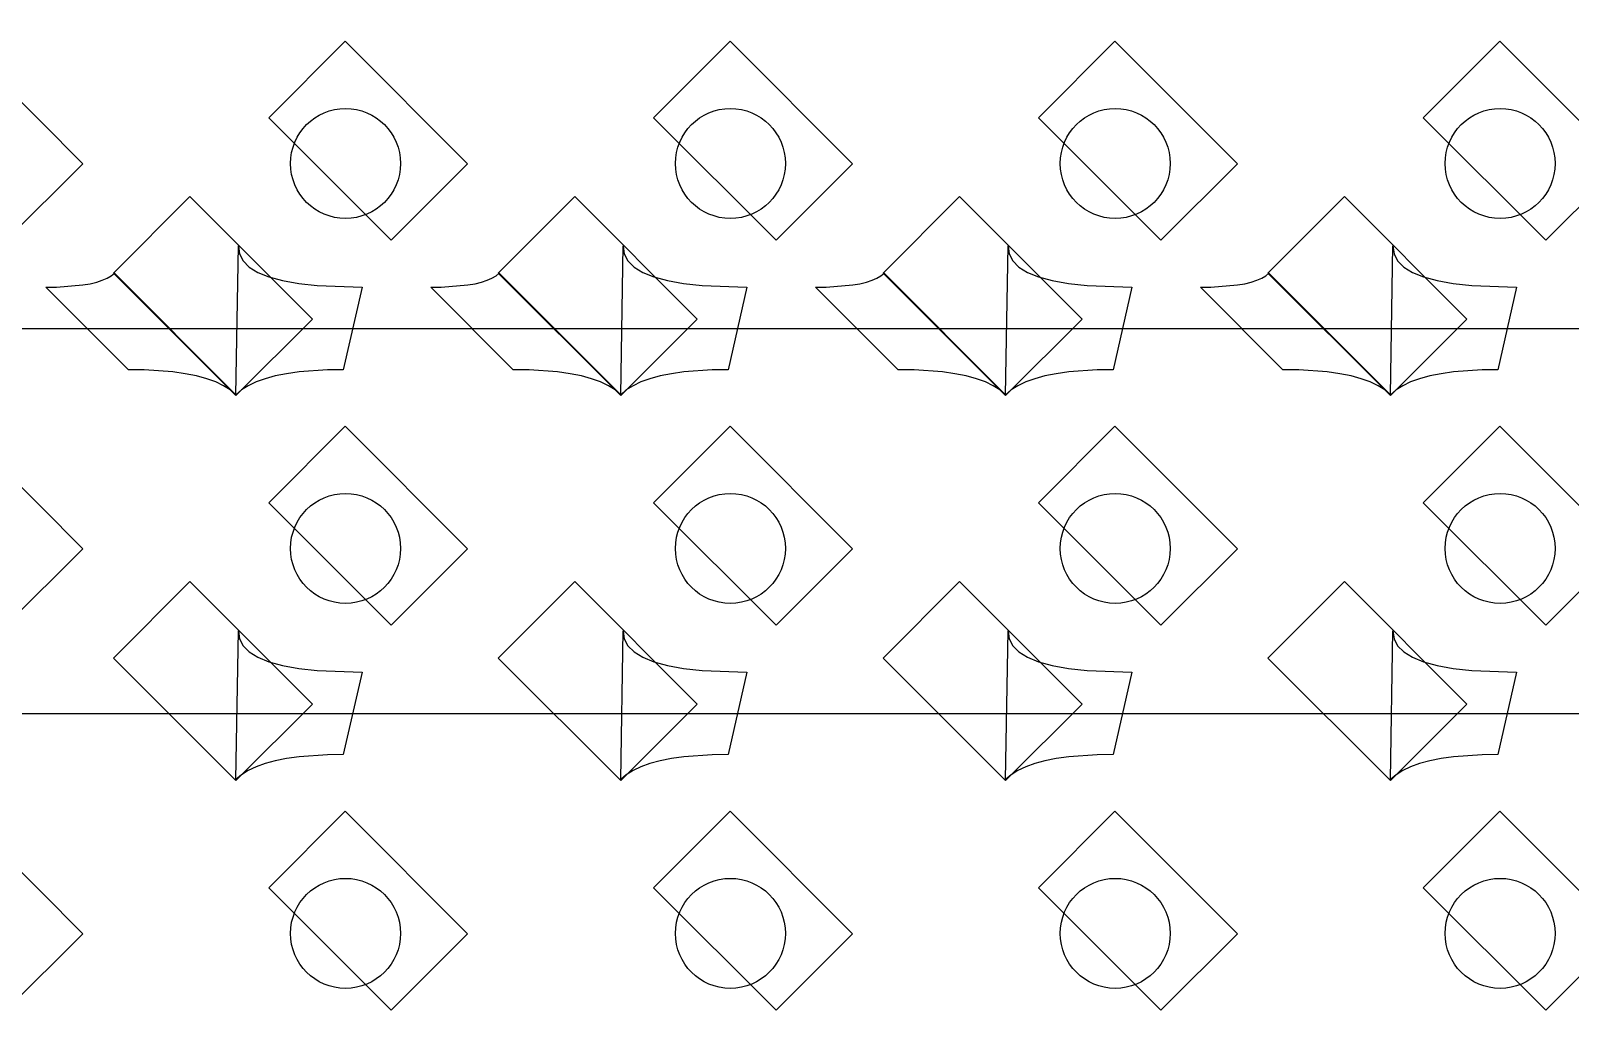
# Model space of a CAD drawing. Header units: inches. Extents: x 0.07 to 4.39, y 0.05 to 2.95.
# Drawn here: x 1.9628 to 2.2428, y 0.446 to 0.6241 of the extents above; entities that cross this region are included whole.
import ezdxf

# ---------------------------------------------------------------- set-up
doc = ezdxf.new("R2010")
doc.units = ezdxf.units.IN
doc.header["$MEASUREMENT"] = 0
doc.layers.add('Top Layer', color=1, linetype='Continuous')

# ---------------------------------------------------------------- blocks, each defined once
blk = doc.blocks.new('0805_P_______________1107')
at = {"layer": 'Top Layer'}
for p, q in [((-0.03937, 0.01575), (-0.01969, 0.01575)), ((-0.03937, -0.01575), (-0.03937, 0.01575)), ((-0.01969, 0.01575), (-0.01969, -0.01575)), ((0.01969, 0.01575), (0.03937, 0.01575)), ((0.01969, -0.01575), (0.01969, 0.01575)), ((0.03937, 0.01575), (0.03937, -0.01575)), ((-0.01969, -0.01575), (-0.03937, -0.01575)), ((0.03937, -0.01575), (0.01969, -0.01575))]:
    blk.add_line(p, q, dxfattribs=at)
blk = doc.blocks.new('0805_P_______________1108')
at = {"layer": 'Top Layer'}
for p, q in [((-0.03937, 0.01575), (-0.01969, 0.01575)), ((-0.03937, -0.01575), (-0.03937, 0.01575)), ((-0.01969, 0.01575), (-0.01969, -0.01575)), ((0.01969, 0.01575), (0.03937, 0.01575)), ((0.01969, -0.01575), (0.01969, 0.01575)), ((0.03937, 0.01575), (0.03937, -0.01575)), ((-0.01969, -0.01575), (-0.03937, -0.01575)), ((0.03937, -0.01575), (0.01969, -0.01575))]:
    blk.add_line(p, q, dxfattribs=at)
blk = doc.blocks.new('0805_P_______________1109')
at = {"layer": 'Top Layer'}
for p, q in [((-0.03937, 0.01575), (-0.01969, 0.01575)), ((-0.03937, -0.01575), (-0.03937, 0.01575)), ((-0.01969, 0.01575), (-0.01969, -0.01575)), ((0.01969, 0.01575), (0.03937, 0.01575)), ((0.01969, -0.01575), (0.01969, 0.01575)), ((0.03937, 0.01575), (0.03937, -0.01575)), ((-0.01969, -0.01575), (-0.03937, -0.01575)), ((0.03937, -0.01575), (0.01969, -0.01575))]:
    blk.add_line(p, q, dxfattribs=at)
blk = doc.blocks.new('0805_P_______________1110')
at = {"layer": 'Top Layer'}
for p, q in [((-0.03937, 0.01575), (-0.01969, 0.01575)), ((-0.03937, -0.01575), (-0.03937, 0.01575)), ((-0.01969, 0.01575), (-0.01969, -0.01575)), ((0.01969, 0.01575), (0.03937, 0.01575)), ((0.01969, -0.01575), (0.01969, 0.01575)), ((0.03937, 0.01575), (0.03937, -0.01575)), ((-0.01969, -0.01575), (-0.03937, -0.01575)), ((0.03937, -0.01575), (0.01969, -0.01575))]:
    blk.add_line(p, q, dxfattribs=at)
blk = doc.blocks.new('0805_P_______________1111')
at = {"layer": 'Top Layer'}
for p, q in [((-0.03937, 0.01575), (-0.01969, 0.01575)), ((-0.03937, -0.01575), (-0.03937, 0.01575)), ((-0.01969, 0.01575), (-0.01969, -0.01575)), ((0.01969, 0.01575), (0.03937, 0.01575)), ((0.01969, -0.01575), (0.01969, 0.01575)), ((0.03937, 0.01575), (0.03937, -0.01575)), ((-0.01969, -0.01575), (-0.03937, -0.01575)), ((0.03937, -0.01575), (0.01969, -0.01575))]:
    blk.add_line(p, q, dxfattribs=at)
blk = doc.blocks.new('0805_P_______________1147')
at = {"layer": 'Top Layer'}
for p, q in [((-0.03937, 0.01575), (-0.01969, 0.01575)), ((-0.03937, -0.01575), (-0.03937, 0.01575)), ((-0.01969, 0.01575), (-0.01969, -0.01575)), ((0.01969, 0.01575), (0.03937, 0.01575)), ((0.01969, -0.01575), (0.01969, 0.01575)), ((0.03937, 0.01575), (0.03937, -0.01575)), ((-0.01969, -0.01575), (-0.03937, -0.01575)), ((0.03937, -0.01575), (0.01969, -0.01575))]:
    blk.add_line(p, q, dxfattribs=at)
blk = doc.blocks.new('0805_P_______________1148')
at = {"layer": 'Top Layer'}
for p, q in [((-0.03937, 0.01575), (-0.01969, 0.01575)), ((-0.03937, -0.01575), (-0.03937, 0.01575)), ((-0.01969, 0.01575), (-0.01969, -0.01575)), ((0.01969, 0.01575), (0.03937, 0.01575)), ((0.01969, -0.01575), (0.01969, 0.01575)), ((0.03937, 0.01575), (0.03937, -0.01575)), ((-0.01969, -0.01575), (-0.03937, -0.01575)), ((0.03937, -0.01575), (0.01969, -0.01575))]:
    blk.add_line(p, q, dxfattribs=at)
blk = doc.blocks.new('0805_P_______________1149')
at = {"layer": 'Top Layer'}
for p, q in [((-0.03937, 0.01575), (-0.01969, 0.01575)), ((-0.03937, -0.01575), (-0.03937, 0.01575)), ((-0.01969, 0.01575), (-0.01969, -0.01575)), ((0.01969, 0.01575), (0.03937, 0.01575)), ((0.01969, -0.01575), (0.01969, 0.01575)), ((0.03937, 0.01575), (0.03937, -0.01575)), ((-0.01969, -0.01575), (-0.03937, -0.01575)), ((0.03937, -0.01575), (0.01969, -0.01575))]:
    blk.add_line(p, q, dxfattribs=at)
blk = doc.blocks.new('0805_P_______________1150')
at = {"layer": 'Top Layer'}
for p, q in [((-0.03937, 0.01575), (-0.01969, 0.01575)), ((-0.03937, -0.01575), (-0.03937, 0.01575)), ((-0.01969, 0.01575), (-0.01969, -0.01575)), ((0.01969, 0.01575), (0.03937, 0.01575)), ((0.01969, -0.01575), (0.01969, 0.01575)), ((0.03937, 0.01575), (0.03937, -0.01575)), ((-0.01969, -0.01575), (-0.03937, -0.01575)), ((0.03937, -0.01575), (0.01969, -0.01575))]:
    blk.add_line(p, q, dxfattribs=at)
blk = doc.blocks.new('0805_P_______________1151')
at = {"layer": 'Top Layer'}
for p, q in [((-0.03937, 0.01575), (-0.01969, 0.01575)), ((-0.03937, -0.01575), (-0.03937, 0.01575)), ((-0.01969, 0.01575), (-0.01969, -0.01575)), ((0.01969, 0.01575), (0.03937, 0.01575)), ((0.01969, -0.01575), (0.01969, 0.01575)), ((0.03937, 0.01575), (0.03937, -0.01575)), ((-0.01969, -0.01575), (-0.03937, -0.01575)), ((0.03937, -0.01575), (0.01969, -0.01575))]:
    blk.add_line(p, q, dxfattribs=at)
blk = doc.blocks.new('0805_P_______________1187')
at = {"layer": 'Top Layer'}
for p, q in [((-0.03937, 0.01575), (-0.01969, 0.01575)), ((-0.03937, -0.01575), (-0.03937, 0.01575)), ((-0.01969, 0.01575), (-0.01969, -0.01575)), ((0.01969, 0.01575), (0.03937, 0.01575)), ((0.01969, -0.01575), (0.01969, 0.01575)), ((0.03937, 0.01575), (0.03937, -0.01575)), ((-0.01969, -0.01575), (-0.03937, -0.01575)), ((0.03937, -0.01575), (0.01969, -0.01575))]:
    blk.add_line(p, q, dxfattribs=at)
blk = doc.blocks.new('0805_P_______________1188')
at = {"layer": 'Top Layer'}
for p, q in [((-0.03937, 0.01575), (-0.01969, 0.01575)), ((-0.03937, -0.01575), (-0.03937, 0.01575)), ((-0.01969, 0.01575), (-0.01969, -0.01575)), ((0.01969, 0.01575), (0.03937, 0.01575)), ((0.01969, -0.01575), (0.01969, 0.01575)), ((0.03937, 0.01575), (0.03937, -0.01575)), ((-0.01969, -0.01575), (-0.03937, -0.01575)), ((0.03937, -0.01575), (0.01969, -0.01575))]:
    blk.add_line(p, q, dxfattribs=at)
blk = doc.blocks.new('0805_P_______________1189')
at = {"layer": 'Top Layer'}
for p, q in [((-0.03937, 0.01575), (-0.01969, 0.01575)), ((-0.03937, -0.01575), (-0.03937, 0.01575)), ((-0.01969, 0.01575), (-0.01969, -0.01575)), ((0.01969, 0.01575), (0.03937, 0.01575)), ((0.01969, -0.01575), (0.01969, 0.01575)), ((0.03937, 0.01575), (0.03937, -0.01575)), ((-0.01969, -0.01575), (-0.03937, -0.01575)), ((0.03937, -0.01575), (0.01969, -0.01575))]:
    blk.add_line(p, q, dxfattribs=at)
blk = doc.blocks.new('0805_P_______________1190')
at = {"layer": 'Top Layer'}
for p, q in [((-0.03937, 0.01575), (-0.01969, 0.01575)), ((-0.03937, -0.01575), (-0.03937, 0.01575)), ((-0.01969, 0.01575), (-0.01969, -0.01575)), ((0.01969, 0.01575), (0.03937, 0.01575)), ((0.01969, -0.01575), (0.01969, 0.01575)), ((0.03937, 0.01575), (0.03937, -0.01575)), ((-0.01969, -0.01575), (-0.03937, -0.01575)), ((0.03937, -0.01575), (0.01969, -0.01575))]:
    blk.add_line(p, q, dxfattribs=at)
blk = doc.blocks.new('0805_P_______________1191')
at = {"layer": 'Top Layer'}
for p, q in [((-0.03937, 0.01575), (-0.01969, 0.01575)), ((-0.03937, -0.01575), (-0.03937, 0.01575)), ((-0.01969, 0.01575), (-0.01969, -0.01575)), ((0.01969, 0.01575), (0.03937, 0.01575)), ((0.01969, -0.01575), (0.01969, 0.01575)), ((0.03937, 0.01575), (0.03937, -0.01575)), ((-0.01969, -0.01575), (-0.03937, -0.01575)), ((0.03937, -0.01575), (0.01969, -0.01575))]:
    blk.add_line(p, q, dxfattribs=at)

msp = doc.modelspace()

# ---------------------------------------------------------------- linework, layer by layer
at = {"layer": 'Top Layer'}
for p, q in [((2.00005, 0.55795), (2.00051, 0.585)), ((2.00051, 0.585), (2.00071, 0.58357)), ((2.00071, 0.58357), (2.00137, 0.5823)), ((2.07005, 0.55795), (2.07051, 0.585)), ((2.07051, 0.585), (2.07071, 0.58357)), ((2.07071, 0.58357), (2.07137, 0.5823)), ((2.14005, 0.55795), (2.14051, 0.585)), ((2.14051, 0.585), (2.14071, 0.58357)), ((2.14071, 0.58357), (2.14137, 0.5823)), ((2.21005, 0.55795), (2.21051, 0.585)), ((2.21051, 0.585), (2.21071, 0.58357)), ((2.21071, 0.58357), (2.21137, 0.5823)), ((1.97737, 0.57957), (1.97795, 0.58005)), ((1.97795, 0.58005), (2.00005, 0.55795)), ((2.00137, 0.5823), (2.00248, 0.58117)), ((2.00248, 0.58117), (2.00405, 0.5802)), ((2.00405, 0.5802), (2.00607, 0.57937)), ((2.04737, 0.57957), (2.04795, 0.58005)), ((2.04795, 0.58005), (2.07005, 0.55795)), ((2.07137, 0.5823), (2.07248, 0.58117)), ((2.07248, 0.58117), (2.07405, 0.5802)), ((2.07405, 0.5802), (2.07607, 0.57937)), ((2.11737, 0.57957), (2.11795, 0.58005)), ((2.11795, 0.58005), (2.14005, 0.55795)), ((2.14137, 0.5823), (2.14248, 0.58117)), ((2.14248, 0.58117), (2.14405, 0.5802)), ((2.14405, 0.5802), (2.14607, 0.57937)), ((2.18737, 0.57957), (2.18795, 0.58005)), ((2.18795, 0.58005), (2.21005, 0.55795)), ((2.21137, 0.5823), (2.21248, 0.58117)), ((2.21248, 0.58117), (2.21405, 0.5802)), ((2.21405, 0.5802), (2.21607, 0.57937)), ((1.96551, 0.5775), (1.96741, 0.57753)), ((1.98051, 0.5625), (1.96551, 0.5775)), ((1.96741, 0.57753), (1.97225, 0.57791)), ((1.97225, 0.57791), (1.97356, 0.57814)), ((1.97356, 0.57814), (1.97474, 0.57842)), ((1.97474, 0.57842), (1.97576, 0.57875)), ((1.97576, 0.57875), (1.97664, 0.57914)), ((1.97664, 0.57914), (1.97737, 0.57957)), ((2.00607, 0.57937), (2.00855, 0.5787)), ((2.00855, 0.5787), (2.01148, 0.57817)), ((2.01148, 0.57817), (2.01487, 0.5778)), ((2.01487, 0.5778), (2.02301, 0.5775)), ((2.02301, 0.5775), (2.0196, 0.5625)), ((2.03551, 0.5775), (2.03741, 0.57753)), ((2.05051, 0.5625), (2.03551, 0.5775)), ((2.03741, 0.57753), (2.04225, 0.57791)), ((2.04225, 0.57791), (2.04356, 0.57814)), ((2.04356, 0.57814), (2.04474, 0.57842)), ((2.04474, 0.57842), (2.04576, 0.57875)), ((2.04576, 0.57875), (2.04664, 0.57914)), ((2.04664, 0.57914), (2.04737, 0.57957)), ((2.07607, 0.57937), (2.07855, 0.5787)), ((2.07855, 0.5787), (2.08148, 0.57817)), ((2.08148, 0.57817), (2.08487, 0.5778)), ((2.08487, 0.5778), (2.09301, 0.5775)), ((2.09301, 0.5775), (2.0896, 0.5625)), ((2.10551, 0.5775), (2.10741, 0.57753)), ((2.12051, 0.5625), (2.10551, 0.5775)), ((2.10741, 0.57753), (2.11225, 0.57791)), ((2.11225, 0.57791), (2.11356, 0.57814)), ((2.11356, 0.57814), (2.11474, 0.57842)), ((2.11474, 0.57842), (2.11576, 0.57875)), ((2.11576, 0.57875), (2.11664, 0.57914)), ((2.11664, 0.57914), (2.11737, 0.57957)), ((2.14607, 0.57937), (2.14855, 0.5787)), ((2.14855, 0.5787), (2.15148, 0.57817)), ((2.15148, 0.57817), (2.15487, 0.5778)), ((2.15487, 0.5778), (2.16301, 0.5775)), ((2.16301, 0.5775), (2.1596, 0.5625)), ((2.17551, 0.5775), (2.17741, 0.57753)), ((2.19051, 0.5625), (2.17551, 0.5775)), ((2.17741, 0.57753), (2.18225, 0.57791)), ((2.18225, 0.57791), (2.18356, 0.57814)), ((2.18356, 0.57814), (2.18474, 0.57842)), ((2.18474, 0.57842), (2.18576, 0.57875)), ((2.18576, 0.57875), (2.18664, 0.57914)), ((2.18664, 0.57914), (2.18737, 0.57957)), ((2.21607, 0.57937), (2.21855, 0.5787)), ((2.21855, 0.5787), (2.22148, 0.57817)), ((2.22148, 0.57817), (2.22487, 0.5778)), ((2.22487, 0.5778), (2.23301, 0.5775)), ((2.23301, 0.5775), (2.2296, 0.5625)), ((1.78588, 0.57), (2.13588, 0.57)), ((2.13588, 0.57), (2.34588, 0.57)), ((1.9834, 0.56245), (1.98051, 0.5625)), ((1.98857, 0.56209), (1.9834, 0.56245)), ((1.99084, 0.56177), (1.98857, 0.56209)), ((1.9929, 0.56136), (1.99084, 0.56177)), ((1.99475, 0.56086), (1.9929, 0.56136)), ((1.99639, 0.56027), (1.99475, 0.56086)), ((1.99782, 0.55959), (1.99639, 0.56027)), ((2.00372, 0.56027), (2.00229, 0.55959)), ((2.00536, 0.56086), (2.00372, 0.56027)), ((2.00721, 0.56136), (2.00536, 0.56086)), ((2.00927, 0.56177), (2.00721, 0.56136)), ((2.01154, 0.56209), (2.00927, 0.56177)), ((2.01671, 0.56245), (2.01154, 0.56209)), ((2.0196, 0.5625), (2.01671, 0.56245)), ((2.0534, 0.56245), (2.05051, 0.5625)), ((2.05857, 0.56209), (2.0534, 0.56245)), ((2.06084, 0.56177), (2.05857, 0.56209)), ((2.0629, 0.56136), (2.06084, 0.56177)), ((2.06475, 0.56086), (2.0629, 0.56136)), ((2.06639, 0.56027), (2.06475, 0.56086)), ((2.06782, 0.55959), (2.06639, 0.56027)), ((2.07372, 0.56027), (2.07229, 0.55959)), ((2.07536, 0.56086), (2.07372, 0.56027)), ((2.07721, 0.56136), (2.07536, 0.56086)), ((2.07927, 0.56177), (2.07721, 0.56136)), ((2.08154, 0.56209), (2.07927, 0.56177)), ((2.08671, 0.56245), (2.08154, 0.56209)), ((2.0896, 0.5625), (2.08671, 0.56245)), ((2.1234, 0.56245), (2.12051, 0.5625)), ((2.12857, 0.56209), (2.1234, 0.56245)), ((2.13084, 0.56177), (2.12857, 0.56209)), ((2.1329, 0.56136), (2.13084, 0.56177)), ((2.13475, 0.56086), (2.1329, 0.56136)), ((2.13639, 0.56027), (2.13475, 0.56086)), ((2.13782, 0.55959), (2.13639, 0.56027)), ((2.14372, 0.56027), (2.14229, 0.55959)), ((2.14536, 0.56086), (2.14372, 0.56027)), ((2.14721, 0.56136), (2.14536, 0.56086)), ((2.14927, 0.56177), (2.14721, 0.56136)), ((2.15154, 0.56209), (2.14927, 0.56177)), ((2.15671, 0.56245), (2.15154, 0.56209)), ((2.1596, 0.5625), (2.15671, 0.56245)), ((2.1934, 0.56245), (2.19051, 0.5625)), ((2.19857, 0.56209), (2.1934, 0.56245)), ((2.20084, 0.56177), (2.19857, 0.56209)), ((2.2029, 0.56136), (2.20084, 0.56177)), ((2.20475, 0.56086), (2.2029, 0.56136)), ((2.20639, 0.56027), (2.20475, 0.56086)), ((2.20782, 0.55959), (2.20639, 0.56027)), ((2.21372, 0.56027), (2.21229, 0.55959)), ((2.21536, 0.56086), (2.21372, 0.56027)), ((2.21721, 0.56136), (2.21536, 0.56086)), ((2.21927, 0.56177), (2.21721, 0.56136)), ((2.22154, 0.56209), (2.21927, 0.56177)), ((2.22671, 0.56245), (2.22154, 0.56209)), ((2.2296, 0.5625), (2.22671, 0.56245)), ((1.99904, 0.55882), (1.99782, 0.55959)), ((2.00005, 0.55795), (1.99904, 0.55882)), ((2.00107, 0.55882), (2.00005, 0.55795)), ((2.00229, 0.55959), (2.00107, 0.55882)), ((2.06904, 0.55882), (2.06782, 0.55959)), ((2.07005, 0.55795), (2.06904, 0.55882)), ((2.07107, 0.55882), (2.07005, 0.55795)), ((2.07229, 0.55959), (2.07107, 0.55882)), ((2.13904, 0.55882), (2.13782, 0.55959)), ((2.14005, 0.55795), (2.13904, 0.55882)), ((2.14107, 0.55882), (2.14005, 0.55795)), ((2.14229, 0.55959), (2.14107, 0.55882)), ((2.20904, 0.55882), (2.20782, 0.55959)), ((2.21005, 0.55795), (2.20904, 0.55882)), ((2.21107, 0.55882), (2.21005, 0.55795)), ((2.21229, 0.55959), (2.21107, 0.55882)), ((2.00005, 0.48795), (2.00051, 0.515)), ((2.00051, 0.515), (2.00071, 0.51358)), ((2.00071, 0.51358), (2.00137, 0.5123)), ((2.07005, 0.48795), (2.07051, 0.515)), ((2.07051, 0.515), (2.07071, 0.51358)), ((2.07071, 0.51358), (2.07137, 0.5123)), ((2.14005, 0.48795), (2.14051, 0.515)), ((2.14051, 0.515), (2.14071, 0.51358)), ((2.14071, 0.51358), (2.14137, 0.5123)), ((2.21005, 0.48795), (2.21051, 0.515)), ((2.21051, 0.515), (2.21071, 0.51358)), ((2.21071, 0.51358), (2.21137, 0.5123)), ((2.00137, 0.5123), (2.00248, 0.51118)), ((2.00248, 0.51118), (2.00405, 0.5102)), ((2.00405, 0.5102), (2.00607, 0.50938)), ((2.07137, 0.5123), (2.07248, 0.51118)), ((2.07248, 0.51118), (2.07405, 0.5102)), ((2.07405, 0.5102), (2.07607, 0.50938)), ((2.14137, 0.5123), (2.14248, 0.51118)), ((2.14248, 0.51118), (2.14405, 0.5102)), ((2.14405, 0.5102), (2.14607, 0.50938)), ((2.21137, 0.5123), (2.21248, 0.51118)), ((2.21248, 0.51118), (2.21405, 0.5102)), ((2.21405, 0.5102), (2.21607, 0.50938)), ((2.00607, 0.50938), (2.00855, 0.5087)), ((2.00855, 0.5087), (2.01148, 0.50818)), ((2.01148, 0.50818), (2.01487, 0.5078)), ((2.01487, 0.5078), (2.02301, 0.5075)), ((2.02301, 0.5075), (2.0196, 0.4925)), ((2.07607, 0.50938), (2.07855, 0.5087)), ((2.07855, 0.5087), (2.08148, 0.50818)), ((2.08148, 0.50818), (2.08487, 0.5078)), ((2.08487, 0.5078), (2.09301, 0.5075)), ((2.09301, 0.5075), (2.0896, 0.4925)), ((2.14607, 0.50938), (2.14855, 0.5087)), ((2.14855, 0.5087), (2.15148, 0.50818)), ((2.15148, 0.50818), (2.15487, 0.5078)), ((2.15487, 0.5078), (2.16301, 0.5075)), ((2.16301, 0.5075), (2.1596, 0.4925)), ((2.21607, 0.50938), (2.21855, 0.5087)), ((2.21855, 0.5087), (2.22148, 0.50818)), ((2.22148, 0.50818), (2.22487, 0.5078)), ((2.22487, 0.5078), (2.23301, 0.5075)), ((2.23301, 0.5075), (2.2296, 0.4925)), ((1.92588, 0.5), (2.06588, 0.5)), ((2.06588, 0.5), (2.13588, 0.5)), ((2.13588, 0.5), (2.20588, 0.5)), ((2.20588, 0.5), (2.34588, 0.5)), ((2.00372, 0.49027), (2.00229, 0.48959)), ((2.00536, 0.49086), (2.00372, 0.49027)), ((2.00721, 0.49136), (2.00536, 0.49086)), ((2.00927, 0.49177), (2.00721, 0.49136)), ((2.01154, 0.49209), (2.00927, 0.49177)), ((2.01671, 0.49245), (2.01154, 0.49209)), ((2.0196, 0.4925), (2.01671, 0.49245)), ((2.07372, 0.49027), (2.07229, 0.48959)), ((2.07536, 0.49086), (2.07372, 0.49027)), ((2.07721, 0.49136), (2.07536, 0.49086)), ((2.07927, 0.49177), (2.07721, 0.49136)), ((2.08154, 0.49209), (2.07927, 0.49177)), ((2.08671, 0.49245), (2.08154, 0.49209)), ((2.0896, 0.4925), (2.08671, 0.49245)), ((2.14372, 0.49027), (2.14229, 0.48959)), ((2.14536, 0.49086), (2.14372, 0.49027)), ((2.14721, 0.49136), (2.14536, 0.49086)), ((2.14927, 0.49177), (2.14721, 0.49136)), ((2.15154, 0.49209), (2.14927, 0.49177)), ((2.15671, 0.49245), (2.15154, 0.49209)), ((2.1596, 0.4925), (2.15671, 0.49245)), ((2.21372, 0.49027), (2.21229, 0.48959)), ((2.21536, 0.49086), (2.21372, 0.49027)), ((2.21721, 0.49136), (2.21536, 0.49086)), ((2.21927, 0.49177), (2.21721, 0.49136)), ((2.22154, 0.49209), (2.21927, 0.49177)), ((2.22671, 0.49245), (2.22154, 0.49209)), ((2.2296, 0.4925), (2.22671, 0.49245)), ((2.00107, 0.48882), (2.00005, 0.48795)), ((2.00229, 0.48959), (2.00107, 0.48882)), ((2.07107, 0.48882), (2.07005, 0.48795)), ((2.07229, 0.48959), (2.07107, 0.48882)), ((2.14107, 0.48882), (2.14005, 0.48795)), ((2.14229, 0.48959), (2.14107, 0.48882)), ((2.21107, 0.48882), (2.21005, 0.48795)), ((2.21229, 0.48959), (2.21107, 0.48882))]:
    msp.add_line(p, q, dxfattribs=at)
for centre in [(2.02, 0.6), (2.09, 0.6), (2.16, 0.6), (2.23, 0.6), (2.02, 0.53), (2.09, 0.53), (2.16, 0.53), (2.23, 0.53), (2.02, 0.46), (2.09, 0.46), (2.16, 0.46), (2.23, 0.46)]:
    msp.add_circle(centre, 0.01, dxfattribs=at)

# ---------------------------------------------------------------- block references
at = {"rotation": 45}
for name, p in [('0805_P_______________1111', (1.975, 0.625)), ('0805_P_______________1110', (2.045, 0.625)), ('0805_P_______________1109', (2.115, 0.625)), ('0805_P_______________1108', (2.185, 0.625)), ('0805_P_______________1107', (2.255, 0.625)), ('0805_P_______________1151', (1.975, 0.555)), ('0805_P_______________1150', (2.045, 0.555)), ('0805_P_______________1149', (2.115, 0.555)), ('0805_P_______________1148', (2.185, 0.555)), ('0805_P_______________1147', (2.255, 0.555)), ('0805_P_______________1191', (1.975, 0.485)), ('0805_P_______________1190', (2.045, 0.485)), ('0805_P_______________1189', (2.115, 0.485)), ('0805_P_______________1188', (2.185, 0.485)), ('0805_P_______________1187', (2.255, 0.485))]:
    msp.add_blockref(name, p, dxfattribs=at)

doc.saveas('drawing.dxf')
